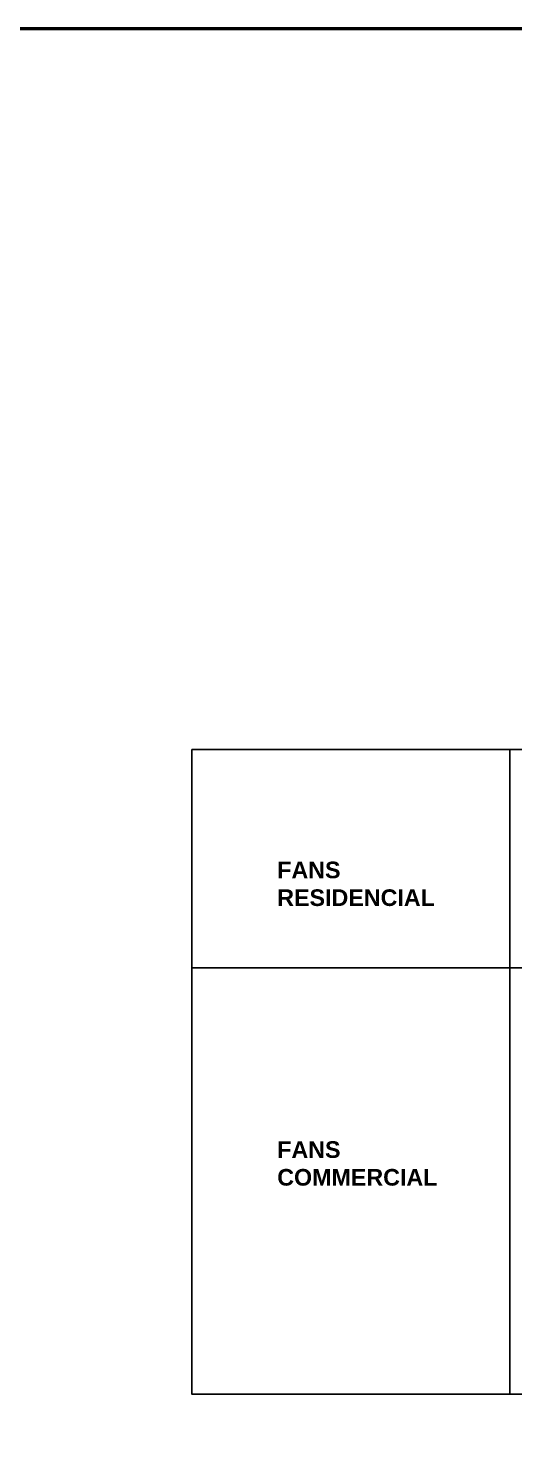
# Model space of a CAD drawing. Header units: inches. Extents: x 2025 to 34930, y -6955 to 4650.
# Drawn here: x 32885 to 33322, y 2118 to 3395 of the extents above; entities that cross this region are included whole.
import ezdxf

# ---------------------------------------------------------------- set-up
doc = ezdxf.new("R2010")
doc.units = ezdxf.units.IN
doc.header["$MEASUREMENT"] = 0
doc.layers.add('M-HVAC-EXHS-DUCT', color=3, linetype='Continuous', lineweight=50)
doc.styles.add('TITLE', font='arialbd.ttf')

msp = doc.modelspace()

# ---------------------------------------------------------------- linework, layer by layer
for p, q in [((33318.9, 2744.7), (33318.9, 2163.5)), ((33032.3, 2547.8), (34309.5, 2547.8))]:
    msp.add_line(p, q)
msp.add_lwpolyline([(33032.3, 2744.7), (34309.5, 2744.7), (34309.5, 2163.5), (33032.3, 2163.5)], close=True)
at = {"layer": 'M-HVAC-EXHS-DUCT'}
msp.add_lwpolyline([(27323, 3394.7), (34930.3, 3394.7), (34930.3, 89.3), (27323, 89.3)], close=True, dxfattribs=at)

# ---------------------------------------------------------------- texts
at = {"char_height": 15, "attachment_point": 1, "style": 'TITLE'}
for s, insert in [('FANS \\PRESIDENCIAL', (33109.4, 2643.5)), ('FANS \\PCOMMERCIAL', (33109.4, 2391.4))]:
    msp.add_mtext_dynamic_manual_height_columns(s, width=104.81, gutter_width=75, heights=[0], dxfattribs=dict(at, insert=insert))

doc.saveas('drawing.dxf')
